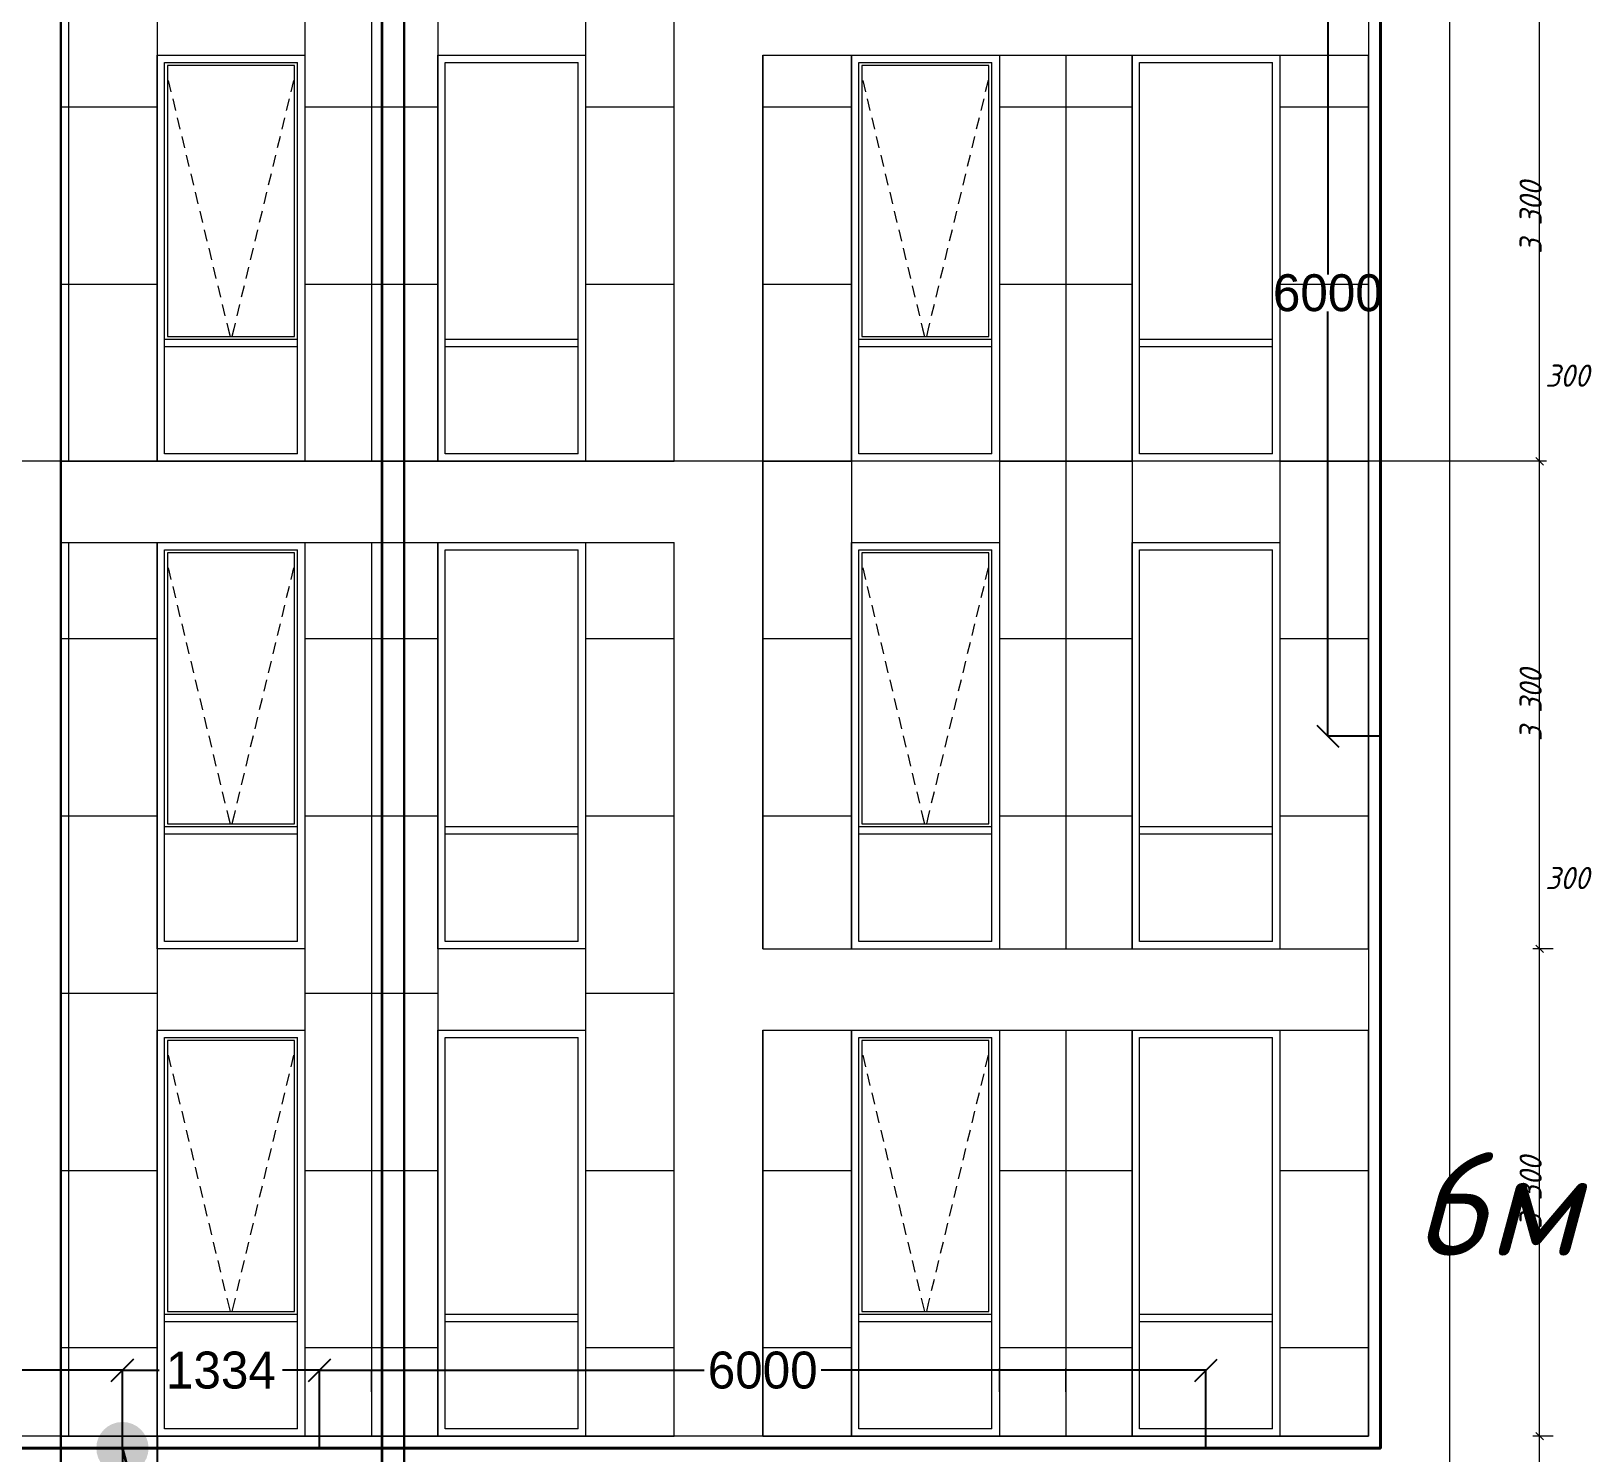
# Model space of a CAD drawing. Header units: millimetres. Extents: x 1499747 to 4230374, y -28481 to 441852.
# Drawn here: x 2713310 to 2723872, y 169373 to 178996 of the extents above; entities that cross this region are included whole.
import ezdxf
from ezdxf.xclip import XClip

# ---------------------------------------------------------------- set-up
doc = ezdxf.new("R2010")
doc.units = ezdxf.units.MM
doc.header["$MEASUREMENT"] = 0
doc.header["$XCLIPFRAME"] = 0
doc.layers.add('0_ANNOT_Dimensions', color=7, linetype='Continuous')
for name, color, linetype, lineweight in [('1 Фасад_42_Витражные окна_Ном._пера__1_Ном._пера__7', 7, 'Continuous', 18), ('1 Фасад_42_Витражные окна_Ном._пера__92_Ном._пера__233', 233, 'Continuous', 18), ('1 Фасад_42_Выступы_Ном._пера__1_Ном._пера__7', 7, 'Continuous', 18), ('1 Фасад_42_Отделка керамика_Ном._пера__1_Ном._пера__7', 7, 'Continuous', 18), ('1 Фасад_42_Размер - ГКЛ перегородки_Ном._пера__20_Ном._пера__1', 1, 'Continuous', 18), ('1 Фасад_42_Сетка кладки_Ном._пера__20_Ном._пера__1', 1, 'Continuous', 18), ('1 Фасад_42_Сетка кладки_Ном._пера__5_Ном._пера__5', 5, 'Continuous', 18), ('1 Фасад_42_Сетка кладки_Ном._пера__62_Ном._пера__253', 252, 'Continuous', 18), ('Кабель 2x4mm', 200, 'Continuous', 30), ('Кабель 2х10mm', 230, 'Continuous', 30), ('Кабель 2х6 mm', 150, 'Continuous', 30)]:
    doc.layers.add(name, color=color, linetype=linetype, lineweight=lineweight)
doc.styles.add('СГЕНЕРИР_СТИЛЬ_1', font='')
doc.styles.add('Текст', font='isocpeui.ttf')
doc.styles.get('СГЕНЕРИР_СТИЛЬ_1').set_extended_font_data('GOST Common', italic=True)
doc.dimstyles.get("Standard").update_dxf_attribs({"dimtxt": 0.18, "dimasz": 0.18, "dimexe": 0.18, "dimexo": 0.0625, "dimgap": 0.09, "dimtad": 0, "dimtih": 1, "dimtoh": 1, "dimdec": 4, "dimzin": 0, "dimdsep": 46, "dimtxsty": 'Standard', "dimcen": 0.09, "dimadec": 0, "dimazin": 0, "dimtfac": 1, "dimtdec": 4, "dimtofl": 0, "dimtmove": 0, "dimatfit": 3, "dimfxl": 1, "dimtolj": 1, "dimtzin": 0, "dimarcsym": 0})

# ---------------------------------------------------------------- blocks, each defined once
blk = doc.blocks.new('Чертеж_5_42', base_point=(1557140, 9891))
at = {"layer": '1 Фасад_42_Витражные окна_Ном._пера__1_Ном._пера__7', "color": 252, "linetype": 'Continuous', "true_color": 0x939598}
for p, q in [((1520490, 29091), (1520490, 29391)), ((1520490, 29391), (1520940, 29391)), ((1520510, 29371), (1520510, 27536)), ((1521370, 29371), (1520510, 29371)), ((1520940, 29391), (1521390, 29391)), ((1521370, 27536), (1521370, 29371)), ((1521390, 29091), (1521390, 29391)), ((1522390, 29091), (1522390, 29391)), ((1522390, 29391), (1522840, 29391)), ((1522840, 29391), (1523290, 29391)), ((1523290, 29091), (1523290, 29391)), ((1525191, 29091), (1525191, 29391)), ((1525191, 29391), (1525641, 29391)), ((1525211, 29371), (1525211, 27536)), ((1526071, 29371), (1525211, 29371)), ((1525641, 29391), (1526091, 29391)), ((1526071, 27536), (1526071, 29371)), ((1526091, 29091), (1526091, 29391)), ((1527090, 29091), (1527090, 29391)), ((1527090, 29391), (1527540, 29391)), ((1527540, 29391), (1527990, 29391)), ((1527990, 29091), (1527990, 29391)), ((1520490, 27691), (1520490, 29091)), ((1521390, 27691), (1521390, 29091)), ((1522390, 27691), (1522390, 29091)), ((1523290, 27691), (1523290, 29091)), ((1525191, 27691), (1525191, 29091)), ((1526091, 27691), (1526091, 29091)), ((1527090, 27691), (1527090, 29091)), ((1527990, 27691), (1527990, 29091)), ((1520490, 27516), (1520490, 27691)), ((1521390, 27516), (1521390, 27691)), ((1522390, 27516), (1522390, 27691)), ((1523290, 27516), (1523290, 27691)), ((1525191, 27516), (1525191, 27691)), ((1526091, 27516), (1526091, 27691)), ((1527090, 27516), (1527090, 27691)), ((1527990, 27516), (1527990, 27691)), ((1520490, 27491), (1520490, 27516)), ((1520940, 27516), (1520490, 27516)), ((1520490, 27466), (1520490, 27491)), ((1520490, 26741), (1520490, 27466)), ((1520940, 27466), (1520490, 27466)), ((1520510, 27536), (1521370, 27536)), ((1521390, 27516), (1520940, 27516)), ((1521390, 27466), (1520940, 27466)), ((1521390, 27491), (1521390, 27516)), ((1521390, 27466), (1521390, 27491)), ((1521390, 26741), (1521390, 27466)), ((1522390, 27491), (1522390, 27516)), ((1522840, 27516), (1522390, 27516)), ((1522390, 27466), (1522390, 27491)), ((1522390, 26741), (1522390, 27466)), ((1522840, 27466), (1522390, 27466)), ((1523290, 27516), (1522840, 27516)), ((1523290, 27466), (1522840, 27466)), ((1523290, 27491), (1523290, 27516)), ((1523290, 27466), (1523290, 27491)), ((1523290, 26741), (1523290, 27466)), ((1525191, 27491), (1525191, 27516)), ((1525641, 27516), (1525191, 27516)), ((1525191, 27466), (1525191, 27491)), ((1525191, 26741), (1525191, 27466)), ((1525641, 27466), (1525191, 27466)), ((1525211, 27536), (1526071, 27536)), ((1526091, 27516), (1525641, 27516)), ((1526091, 27466), (1525641, 27466)), ((1526091, 27491), (1526091, 27516)), ((1526091, 27466), (1526091, 27491)), ((1526091, 26741), (1526091, 27466)), ((1527090, 27491), (1527090, 27516)), ((1527540, 27516), (1527090, 27516)), ((1527090, 27466), (1527090, 27491)), ((1527090, 26741), (1527090, 27466)), ((1527540, 27466), (1527090, 27466)), ((1527990, 27516), (1527540, 27516)), ((1527990, 27466), (1527540, 27466)), ((1527990, 27491), (1527990, 27516)), ((1527990, 27466), (1527990, 27491)), ((1527990, 26741), (1527990, 27466)), ((1520940, 26741), (1520490, 26741)), ((1521390, 26741), (1520940, 26741)), ((1522840, 26741), (1522390, 26741)), ((1523290, 26741), (1522840, 26741)), ((1525641, 26741), (1525191, 26741)), ((1526091, 26741), (1525641, 26741)), ((1527540, 26741), (1527090, 26741)), ((1527990, 26741), (1527540, 26741)), ((1520490, 25791), (1520490, 26091)), ((1520490, 26091), (1520940, 26091)), ((1520940, 26091), (1521390, 26091)), ((1521390, 25791), (1521390, 26091)), ((1522390, 25791), (1522390, 26091)), ((1522390, 26091), (1522840, 26091)), ((1522840, 26091), (1523290, 26091)), ((1523290, 25791), (1523290, 26091)), ((1525191, 25791), (1525191, 26091)), ((1525191, 26091), (1525641, 26091)), ((1525641, 26091), (1526091, 26091)), ((1526091, 25791), (1526091, 26091)), ((1527090, 25791), (1527090, 26091)), ((1527090, 26091), (1527540, 26091)), ((1527540, 26091), (1527990, 26091)), ((1527990, 25791), (1527990, 26091)), ((1520510, 26071), (1520510, 24236)), ((1521370, 26071), (1520510, 26071)), ((1521370, 24236), (1521370, 26071)), ((1525211, 26071), (1525211, 24236)), ((1526071, 26071), (1525211, 26071)), ((1526071, 24236), (1526071, 26071)), ((1520490, 24391), (1520490, 25791)), ((1521390, 24391), (1521390, 25791)), ((1522390, 24391), (1522390, 25791)), ((1523290, 24391), (1523290, 25791)), ((1525191, 24391), (1525191, 25791)), ((1526091, 24391), (1526091, 25791)), ((1527090, 24391), (1527090, 25791)), ((1527990, 24391), (1527990, 25791)), ((1520490, 24216), (1520490, 24391)), ((1521390, 24216), (1521390, 24391)), ((1522390, 24216), (1522390, 24391)), ((1523290, 24216), (1523290, 24391)), ((1525191, 24216), (1525191, 24391)), ((1526091, 24216), (1526091, 24391)), ((1527090, 24216), (1527090, 24391)), ((1527990, 24216), (1527990, 24391)), ((1520490, 24191), (1520490, 24216)), ((1520940, 24216), (1520490, 24216)), ((1520490, 24166), (1520490, 24191)), ((1520510, 24236), (1521370, 24236)), ((1521390, 24216), (1520940, 24216)), ((1521390, 24191), (1521390, 24216)), ((1521390, 24166), (1521390, 24191)), ((1522390, 24191), (1522390, 24216)), ((1522840, 24216), (1522390, 24216)), ((1522390, 24166), (1522390, 24191)), ((1523290, 24216), (1522840, 24216)), ((1523290, 24191), (1523290, 24216)), ((1523290, 24166), (1523290, 24191)), ((1525191, 24191), (1525191, 24216)), ((1525641, 24216), (1525191, 24216)), ((1525191, 24166), (1525191, 24191)), ((1525211, 24236), (1526071, 24236)), ((1526091, 24216), (1525641, 24216)), ((1526091, 24191), (1526091, 24216)), ((1526091, 24166), (1526091, 24191)), ((1527090, 24191), (1527090, 24216)), ((1527540, 24216), (1527090, 24216)), ((1527090, 24166), (1527090, 24191)), ((1527990, 24216), (1527540, 24216)), ((1527990, 24191), (1527990, 24216)), ((1527990, 24166), (1527990, 24191)), ((1520490, 23441), (1520490, 24166)), ((1520940, 24166), (1520490, 24166)), ((1521390, 24166), (1520940, 24166)), ((1521390, 23441), (1521390, 24166)), ((1522390, 23441), (1522390, 24166)), ((1522840, 24166), (1522390, 24166)), ((1523290, 24166), (1522840, 24166)), ((1523290, 23441), (1523290, 24166)), ((1525191, 23441), (1525191, 24166)), ((1525641, 24166), (1525191, 24166)), ((1526091, 24166), (1525641, 24166)), ((1526091, 23441), (1526091, 24166)), ((1527090, 23441), (1527090, 24166)), ((1527540, 24166), (1527090, 24166)), ((1527990, 24166), (1527540, 24166)), ((1527990, 23441), (1527990, 24166)), ((1520940, 23441), (1520490, 23441)), ((1521390, 23441), (1520940, 23441)), ((1522840, 23441), (1522390, 23441)), ((1523290, 23441), (1522840, 23441)), ((1525641, 23441), (1525191, 23441)), ((1526091, 23441), (1525641, 23441)), ((1527540, 23441), (1527090, 23441)), ((1527990, 23441), (1527540, 23441)), ((1520490, 22491), (1520490, 22791)), ((1520490, 22791), (1520940, 22791)), ((1520510, 22771), (1520510, 20936)), ((1521370, 22771), (1520510, 22771)), ((1520940, 22791), (1521390, 22791)), ((1521370, 20936), (1521370, 22771)), ((1521390, 22491), (1521390, 22791)), ((1522390, 22491), (1522390, 22791)), ((1522390, 22791), (1522840, 22791)), ((1522840, 22791), (1523290, 22791)), ((1523290, 22491), (1523290, 22791)), ((1525191, 22491), (1525191, 22791)), ((1525191, 22791), (1525641, 22791)), ((1525211, 22771), (1525211, 20936)), ((1526071, 22771), (1525211, 22771)), ((1525641, 22791), (1526091, 22791)), ((1526071, 20936), (1526071, 22771)), ((1526091, 22491), (1526091, 22791)), ((1527090, 22491), (1527090, 22791)), ((1527090, 22791), (1527540, 22791)), ((1527540, 22791), (1527990, 22791)), ((1527990, 22491), (1527990, 22791)), ((1520490, 21091), (1520490, 22491)), ((1521390, 21091), (1521390, 22491)), ((1522390, 21091), (1522390, 22491)), ((1523290, 21091), (1523290, 22491)), ((1525191, 21091), (1525191, 22491)), ((1526091, 21091), (1526091, 22491)), ((1527090, 21091), (1527090, 22491)), ((1527990, 21091), (1527990, 22491)), ((1520490, 20916), (1520490, 21091)), ((1521390, 20916), (1521390, 21091)), ((1522390, 20916), (1522390, 21091)), ((1523290, 20916), (1523290, 21091)), ((1525191, 20916), (1525191, 21091)), ((1526091, 20916), (1526091, 21091)), ((1527090, 20916), (1527090, 21091)), ((1527990, 20916), (1527990, 21091)), ((1520490, 20891), (1520490, 20916)), ((1520940, 20916), (1520490, 20916)), ((1520510, 20936), (1521370, 20936)), ((1521390, 20916), (1520940, 20916)), ((1521390, 20891), (1521390, 20916)), ((1522390, 20891), (1522390, 20916)), ((1522840, 20916), (1522390, 20916)), ((1523290, 20916), (1522840, 20916)), ((1523290, 20891), (1523290, 20916)), ((1525191, 20891), (1525191, 20916)), ((1525641, 20916), (1525191, 20916)), ((1525211, 20936), (1526071, 20936)), ((1526091, 20916), (1525641, 20916)), ((1526091, 20891), (1526091, 20916)), ((1527090, 20891), (1527090, 20916)), ((1527540, 20916), (1527090, 20916)), ((1527990, 20916), (1527540, 20916)), ((1527990, 20891), (1527990, 20916)), ((1520490, 20866), (1520490, 20891)), ((1520490, 20141), (1520490, 20866)), ((1520940, 20866), (1520490, 20866)), ((1521390, 20866), (1520940, 20866)), ((1521390, 20866), (1521390, 20891)), ((1521390, 20141), (1521390, 20866)), ((1522390, 20866), (1522390, 20891)), ((1522390, 20141), (1522390, 20866)), ((1522840, 20866), (1522390, 20866)), ((1523290, 20866), (1522840, 20866)), ((1523290, 20866), (1523290, 20891)), ((1523290, 20141), (1523290, 20866)), ((1525191, 20866), (1525191, 20891)), ((1525191, 20141), (1525191, 20866)), ((1525641, 20866), (1525191, 20866)), ((1526091, 20866), (1525641, 20866)), ((1526091, 20866), (1526091, 20891)), ((1526091, 20141), (1526091, 20866)), ((1527090, 20866), (1527090, 20891)), ((1527090, 20141), (1527090, 20866)), ((1527540, 20866), (1527090, 20866)), ((1527990, 20866), (1527540, 20866)), ((1527990, 20866), (1527990, 20891)), ((1527990, 20141), (1527990, 20866)), ((1520940, 20141), (1520490, 20141)), ((1521390, 20141), (1520940, 20141)), ((1522840, 20141), (1522390, 20141)), ((1523290, 20141), (1522840, 20141)), ((1525641, 20141), (1525191, 20141)), ((1526091, 20141), (1525641, 20141)), ((1527540, 20141), (1527090, 20141)), ((1527990, 20141), (1527540, 20141))]:
    blk.add_line(p, q, dxfattribs=at)
at = {"layer": '1 Фасад_42_Витражные окна_Ном._пера__92_Ном._пера__233', "color": 252, "linetype": 'Continuous', "true_color": 0x939598}
for p, q in [((1520515, 29270), (1520534, 29192)), ((1521364, 29270), (1521346, 29192)), ((1525216, 29270), (1525235, 29192)), ((1526065, 29270), (1526046, 29192)), ((1520546, 29144), (1520565, 29066)), ((1521334, 29144), (1521315, 29066)), ((1525247, 29144), (1525265, 29066)), ((1526035, 29144), (1526016, 29066)), ((1520576, 29017), (1520595, 28939)), ((1521303, 29017), (1521285, 28939)), ((1525277, 29017), (1525296, 28939)), ((1526004, 29017), (1525985, 28939)), ((1520607, 28891), (1520626, 28813)), ((1521273, 28891), (1521254, 28813)), ((1525308, 28891), (1525326, 28813)), ((1525974, 28891), (1525955, 28813)), ((1520637, 28764), (1520656, 28687)), ((1521242, 28764), (1521224, 28687)), ((1525338, 28764), (1525357, 28687)), ((1525943, 28764), (1525924, 28687)), ((1520668, 28638), (1520687, 28560)), ((1521212, 28638), (1521193, 28560)), ((1525369, 28638), (1525387, 28560)), ((1525913, 28638), (1525894, 28560)), ((1520698, 28512), (1520717, 28434)), ((1521181, 28512), (1521163, 28434)), ((1525399, 28512), (1525418, 28434)), ((1525882, 28512), (1525863, 28434)), ((1520729, 28385), (1520748, 28308)), ((1521151, 28385), (1521132, 28308)), ((1525430, 28385), (1525448, 28308)), ((1525852, 28385), (1525833, 28308)), ((1520759, 28259), (1520778, 28181)), ((1521120, 28259), (1521102, 28181)), ((1525460, 28259), (1525479, 28181)), ((1525821, 28259), (1525802, 28181)), ((1520790, 28133), (1520809, 28055)), ((1521090, 28133), (1521071, 28055)), ((1525491, 28133), (1525509, 28055)), ((1525791, 28133), (1525772, 28055)), ((1520820, 28006), (1520839, 27928)), ((1521059, 28006), (1521041, 27928)), ((1525521, 28006), (1525540, 27928)), ((1525760, 28006), (1525741, 27928)), ((1520851, 27880), (1520870, 27802)), ((1521029, 27880), (1521010, 27802)), ((1525552, 27880), (1525570, 27802)), ((1525730, 27880), (1525711, 27802)), ((1520881, 27753), (1520900, 27676)), ((1520998, 27753), (1520980, 27676)), ((1525582, 27753), (1525601, 27676)), ((1525699, 27753), (1525680, 27676)), ((1520912, 27627), (1520921, 27589)), ((1520921, 27589), (1520934, 27536)), ((1520959, 27589), (1520946, 27536)), ((1520968, 27627), (1520959, 27589)), ((1525613, 27627), (1525622, 27589)), ((1525622, 27589), (1525635, 27536)), ((1525659, 27589), (1525647, 27536)), ((1525668, 27627), (1525659, 27589)), ((1520515, 25970), (1520534, 25892)), ((1521364, 25970), (1521346, 25892)), ((1525216, 25970), (1525235, 25892)), ((1526065, 25970), (1526046, 25892)), ((1520546, 25844), (1520565, 25766)), ((1521334, 25844), (1521315, 25766)), ((1525247, 25844), (1525265, 25766)), ((1526035, 25844), (1526016, 25766)), ((1520576, 25717), (1520595, 25639)), ((1521303, 25717), (1521285, 25639)), ((1525277, 25717), (1525296, 25639)), ((1526004, 25717), (1525985, 25639)), ((1520607, 25591), (1520626, 25513)), ((1521273, 25591), (1521254, 25513)), ((1525308, 25591), (1525326, 25513)), ((1525974, 25591), (1525955, 25513)), ((1520637, 25464), (1520656, 25387)), ((1521242, 25464), (1521224, 25387)), ((1525338, 25464), (1525357, 25387)), ((1525943, 25464), (1525924, 25387)), ((1520668, 25338), (1520687, 25260)), ((1521212, 25338), (1521193, 25260)), ((1525369, 25338), (1525387, 25260)), ((1525913, 25338), (1525894, 25260)), ((1520698, 25212), (1520717, 25134)), ((1521181, 25212), (1521163, 25134)), ((1525399, 25212), (1525418, 25134)), ((1525882, 25212), (1525863, 25134)), ((1520729, 25085), (1520748, 25008)), ((1521151, 25085), (1521132, 25008)), ((1525430, 25085), (1525448, 25008)), ((1525852, 25085), (1525833, 25008)), ((1520759, 24959), (1520778, 24881)), ((1521120, 24959), (1521102, 24881)), ((1525460, 24959), (1525479, 24881)), ((1525821, 24959), (1525802, 24881)), ((1520790, 24833), (1520809, 24755)), ((1521090, 24833), (1521071, 24755)), ((1525491, 24833), (1525509, 24755)), ((1525791, 24833), (1525772, 24755)), ((1520820, 24706), (1520839, 24628)), ((1521059, 24706), (1521041, 24628)), ((1525521, 24706), (1525540, 24628)), ((1525760, 24706), (1525741, 24628)), ((1520851, 24580), (1520870, 24502)), ((1521029, 24580), (1521010, 24502)), ((1525552, 24580), (1525570, 24502)), ((1525730, 24580), (1525711, 24502)), ((1520881, 24453), (1520900, 24376)), ((1520998, 24453), (1520980, 24376)), ((1525582, 24453), (1525601, 24376)), ((1525699, 24453), (1525680, 24376)), ((1520912, 24327), (1520921, 24289)), ((1520968, 24327), (1520959, 24289)), ((1525613, 24327), (1525622, 24289)), ((1525668, 24327), (1525659, 24289)), ((1520921, 24289), (1520934, 24236)), ((1520959, 24289), (1520946, 24236)), ((1525622, 24289), (1525635, 24236)), ((1525659, 24289), (1525647, 24236)), ((1520515, 22670), (1520534, 22592)), ((1521364, 22670), (1521346, 22592)), ((1525216, 22670), (1525235, 22592)), ((1526065, 22670), (1526046, 22592)), ((1520546, 22544), (1520565, 22466)), ((1521334, 22544), (1521315, 22466)), ((1525247, 22544), (1525265, 22466)), ((1526035, 22544), (1526016, 22466)), ((1520576, 22417), (1520595, 22339)), ((1521303, 22417), (1521285, 22339)), ((1525277, 22417), (1525296, 22339)), ((1526004, 22417), (1525985, 22339)), ((1520607, 22291), (1520626, 22213)), ((1521273, 22291), (1521254, 22213)), ((1525308, 22291), (1525326, 22213)), ((1525974, 22291), (1525955, 22213)), ((1520637, 22164), (1520656, 22087)), ((1521242, 22164), (1521224, 22087)), ((1525338, 22164), (1525357, 22087)), ((1525943, 22164), (1525924, 22087)), ((1520668, 22038), (1520687, 21960)), ((1521212, 22038), (1521193, 21960)), ((1525369, 22038), (1525387, 21960)), ((1525913, 22038), (1525894, 21960)), ((1520698, 21912), (1520717, 21834)), ((1521181, 21912), (1521163, 21834)), ((1525399, 21912), (1525418, 21834)), ((1525882, 21912), (1525863, 21834)), ((1520729, 21785), (1520748, 21708)), ((1521151, 21785), (1521132, 21708)), ((1525430, 21785), (1525448, 21708)), ((1525852, 21785), (1525833, 21708)), ((1520759, 21659), (1520778, 21581)), ((1521120, 21659), (1521102, 21581)), ((1525460, 21659), (1525479, 21581)), ((1525821, 21659), (1525802, 21581)), ((1520790, 21533), (1520809, 21455)), ((1521090, 21533), (1521071, 21455)), ((1525491, 21533), (1525509, 21455)), ((1525791, 21533), (1525772, 21455)), ((1520820, 21406), (1520839, 21328)), ((1521059, 21406), (1521041, 21328)), ((1525521, 21406), (1525540, 21328)), ((1525760, 21406), (1525741, 21328)), ((1520851, 21280), (1520870, 21202)), ((1521029, 21280), (1521010, 21202)), ((1525552, 21280), (1525570, 21202)), ((1525730, 21280), (1525711, 21202)), ((1520881, 21153), (1520900, 21076)), ((1520998, 21153), (1520980, 21076)), ((1525582, 21153), (1525601, 21076)), ((1525699, 21153), (1525680, 21076)), ((1520912, 21027), (1520921, 20989)), ((1520968, 21027), (1520959, 20989)), ((1525613, 21027), (1525622, 20989)), ((1525668, 21027), (1525659, 20989)), ((1520921, 20989), (1520934, 20936)), ((1520959, 20989), (1520946, 20936)), ((1525622, 20989), (1525635, 20936)), ((1525659, 20989), (1525647, 20936))]:
    blk.add_line(p, q, dxfattribs=at)
at = {"layer": '1 Фасад_42_Выступы_Ном._пера__1_Ном._пера__7', "color": 252, "linetype": 'Continuous', "true_color": 0x939598}
for p, q in [((1529190, 19541), (1529190, 46491)), ((1519790, 26691), (1519790, 32741)), ((1523940, 26691), (1523940, 32741)), ((1524540, 23391), (1524540, 29441)), ((1524540, 29441), (1528640, 29441)), ((1528640, 23391), (1528640, 29441)), ((1519790, 26691), (1523940, 26691)), ((1519790, 20091), (1519790, 26141)), ((1519790, 26141), (1523940, 26141)), ((1523940, 20091), (1523940, 26141)), ((1524540, 23391), (1528640, 23391)), ((1524540, 20091), (1524540, 22841)), ((1524540, 22841), (1528640, 22841)), ((1528640, 20091), (1528640, 22841)), ((1519790, 20091), (1523940, 20091)), ((1524540, 20091), (1528640, 20091))]:
    blk.add_line(p, q, dxfattribs=at)
at = {"layer": '1 Фасад_42_Отделка керамика_Ном._пера__1_Ном._пера__7', "color": 252, "linetype": 'Continuous', "true_color": 0x939598}
for p, q in [((1520440, 26691), (1520440, 29441)), ((1520440, 29441), (1521440, 29441)), ((1521440, 29441), (1521440, 26691)), ((1522340, 26691), (1522340, 29441)), ((1522340, 29441), (1523340, 29441)), ((1523340, 29441), (1523340, 26691)), ((1525141, 26691), (1525141, 29441)), ((1527040, 26691), (1527040, 29441)), ((1528040, 29441), (1528040, 26691)), ((1526141, 26691), (1525141, 26691)), ((1528040, 26691), (1527040, 26691)), ((1520440, 23391), (1520440, 26141)), ((1521440, 26141), (1521440, 23391)), ((1522340, 23391), (1522340, 26141)), ((1523340, 26141), (1523340, 23391)), ((1525141, 23391), (1525141, 26141)), ((1525141, 26141), (1526141, 26141)), ((1527040, 23391), (1527040, 26141)), ((1527040, 26141), (1528040, 26141)), ((1528040, 26141), (1528040, 23391)), ((1521440, 23391), (1520440, 23391)), ((1523340, 23391), (1522340, 23391)), ((1520440, 20091), (1520440, 22841)), ((1520440, 22841), (1521440, 22841)), ((1521440, 22841), (1521440, 20091)), ((1522340, 20091), (1522340, 22841)), ((1522340, 22841), (1523340, 22841)), ((1523340, 22841), (1523340, 20091)), ((1525141, 20091), (1525141, 22841)), ((1527040, 20091), (1527040, 22841)), ((1528040, 22841), (1528040, 20091))]:
    blk.add_line(p, q, dxfattribs=at)
at = {"layer": '1 Фасад_42_Размер - ГКЛ перегородки_Ном._пера__20_Ном._пера__1', "color": 252, "linetype": 'Continuous', "true_color": 0x939598}
for p, q in [((1521891, 20391), (1521891, 20536)), ((1521891, 20391), (1521891, 20536)), ((1526141, 20391), (1526141, 20549)), ((1526590, 20391), (1526590, 20549)), ((1526590, 20391), (1526590, 20549)), ((1527040, 20391), (1527040, 20549))]:
    blk.add_line(p, q, dxfattribs=at)
at = {"layer": '1 Фасад_42_Сетка кладки_Ном._пера__5_Ном._пера__5', "color": 252, "linetype": 'Continuous', "true_color": 0x939598}
for p, q in [((1529798, 26691), (1529798, 29991)), ((1529845, 26691), (1498778, 26691)), ((1529845, 26691), (1498778, 26691)), ((1529773, 26716), (1529823, 26666)), ((1529773, 26716), (1529823, 26666)), ((1529798, 23391), (1529798, 26691)), ((1529890, 23391), (1529751, 23391)), ((1529890, 23391), (1529751, 23391)), ((1529773, 23416), (1529823, 23366)), ((1529773, 23416), (1529823, 23366)), ((1529798, 20091), (1529798, 23391)), ((1529890, 20091), (1529751, 20091)), ((1529890, 20091), (1529751, 20091)), ((1529890, 20091), (1529751, 20091)), ((1529823, 20066), (1529773, 20116)), ((1529773, 20116), (1529823, 20066)), ((1529773, 20116), (1529823, 20066)), ((1529798, 20091), (1529798, 20129)), ((1529798, 15141), (1529798, 20091)), ((1529798, 15141), (1529798, 20091))]:
    blk.add_line(p, q, dxfattribs=at)
at = {"layer": '1 Фасад_42_Сетка кладки_Ном._пера__62_Ном._пера__253', "color": 252, "linetype": 'Continuous', "true_color": 0x939598}
for p, q in [((1519841, 32741), (1519841, 26691)), ((1521440, 32741), (1521440, 26691)), ((1521891, 32741), (1521891, 26691)), ((1523340, 32741), (1523340, 26691)), ((1520441, 29991), (1520441, 29441)), ((1522341, 29991), (1522341, 29441)), ((1520441, 29441), (1520441, 26691)), ((1522341, 29441), (1522341, 26691)), ((1524541, 29441), (1524541, 23391)), ((1525141, 29441), (1525141, 26691)), ((1526141, 29441), (1526141, 26691)), ((1526590, 29441), (1526590, 23391)), ((1527041, 29441), (1527041, 26691)), ((1528040, 29441), (1528040, 26691)), ((1519790, 29091), (1520440, 29091)), ((1521440, 29091), (1522340, 29091)), ((1523340, 29091), (1523940, 29091)), ((1524540, 29091), (1525141, 29091)), ((1526141, 29091), (1527040, 29091)), ((1528040, 29091), (1528040, 29091)), ((1528040, 29091), (1528640, 29091)), ((1519790, 27891), (1520440, 27891)), ((1521440, 27891), (1522340, 27891)), ((1523340, 27891), (1523940, 27891)), ((1524540, 27891), (1525141, 27891)), ((1526141, 27891), (1527040, 27891)), ((1528040, 27891), (1528040, 27891)), ((1528040, 27891), (1528640, 27891)), ((1524540, 26691), (1525141, 26691)), ((1525141, 26691), (1525141, 26141)), ((1526141, 26691), (1526141, 26141)), ((1526141, 26691), (1527040, 26691)), ((1527041, 26691), (1527041, 26141)), ((1528040, 26691), (1528040, 26141)), ((1528040, 26691), (1528640, 26691)), ((1519841, 26141), (1519841, 20091)), ((1520441, 26141), (1520441, 23391)), ((1521440, 26141), (1521440, 20091)), ((1521891, 26141), (1521891, 20091)), ((1522341, 26141), (1522341, 23391)), ((1523340, 26141), (1523340, 20091)), ((1525141, 26141), (1525141, 23391)), ((1526141, 26141), (1526141, 23391)), ((1527041, 26141), (1527041, 23391)), ((1528040, 26141), (1528040, 23391)), ((1519790, 25491), (1520440, 25491)), ((1521440, 25491), (1522340, 25491)), ((1523340, 25491), (1523940, 25491)), ((1524540, 25491), (1525141, 25491)), ((1526141, 25491), (1527040, 25491)), ((1528040, 25491), (1528040, 25491)), ((1528040, 25491), (1528640, 25491)), ((1519790, 24291), (1520440, 24291)), ((1521440, 24291), (1522340, 24291)), ((1523340, 24291), (1523940, 24291)), ((1524540, 24291), (1525141, 24291)), ((1526141, 24291), (1527040, 24291)), ((1528040, 24291), (1528040, 24291)), ((1528040, 24291), (1528640, 24291)), ((1520441, 23391), (1520441, 22841)), ((1522341, 23391), (1522341, 22841)), ((1519790, 23091), (1520440, 23091)), ((1521440, 23091), (1522340, 23091)), ((1523340, 23091), (1523940, 23091)), ((1520441, 22841), (1520441, 20091)), ((1522341, 22841), (1522341, 20091)), ((1524541, 22841), (1524541, 20091)), ((1525141, 22841), (1525141, 20091)), ((1526141, 22841), (1526141, 20091)), ((1526590, 22841), (1526590, 20091)), ((1527041, 22841), (1527041, 20092)), ((1528040, 22841), (1528040, 20092)), ((1519790, 21891), (1520440, 21891)), ((1521440, 21891), (1522340, 21891)), ((1523340, 21891), (1523940, 21891)), ((1524540, 21891), (1525141, 21891)), ((1526141, 21891), (1527040, 21891)), ((1528040, 21891), (1528040, 21891)), ((1528040, 21891), (1528640, 21891)), ((1519790, 20691), (1520440, 20691)), ((1521440, 20691), (1522340, 20691)), ((1523340, 20691), (1523940, 20691)), ((1524540, 20691), (1525141, 20691)), ((1526141, 20691), (1527040, 20691)), ((1528040, 20691), (1528040, 20691)), ((1528040, 20691), (1528640, 20691))]:
    blk.add_line(p, q, dxfattribs=at)
at = {"layer": '1 Фасад_42_Сетка кладки_Ном._пера__20_Ном._пера__1', "color": 252, "linetype": 'Continuous', "true_color": 0x939598, "char_height": 150, "attachment_point": 7, "style": 'СГЕНЕРИР_СТИЛЬ_1'}
for insert in [(1529836, 27196), (1529836, 23795)]:
    blk.add_mtext('\\A1;{\\pql;\\fGOST Common|b0|i1|c204|p0;\\W1.000000;300}', dxfattribs=dict(at, insert=insert))
at = {"layer": '1 Фасад_42_Сетка кладки_Ном._пера__5_Ном._пера__5', "color": 252, "linetype": 'Continuous', "true_color": 0x939598, "char_height": 150, "attachment_point": 7, "rotation": 90, "style": 'СГЕНЕРИР_СТИЛЬ_1'}
for insert in [(1529812, 28096), (1529812, 24796), (1529812, 21496)]:
    blk.add_mtext('\\A1;{\\pql;\\fGOST Common|b0|i1|c204|p0;\\W1.000000;3\xa0300}', dxfattribs=dict(at, insert=insert))
blk = doc.blocks.new('_Oblique')
at = {"color": 0, "linetype": 'ByBlock', "lineweight": -2}
blk.add_line((-0.5, -0.5), (0.5, 0.5), dxfattribs=at)
blk = doc.blocks.new('*D547')
at = {"layer": '0_ANNOT_Dimensions', "color": 0, "lineweight": -2, "transparency": 16777216}
for p, q in [((2722442, 180224), (2722086, 180224)), ((2722086, 180224), (2722086, 177349)), ((2722086, 174224), (2722086, 177099)), ((2722442, 174224), (2722086, 174224))]:
    blk.add_line(p, q, dxfattribs=at)
at = {"layer": 'Defpoints', "color": 0, "lineweight": 30, "transparency": 16777216}
for p in [(2722442, 180224), (2722086, 174224), (2722442, 174224)]:
    blk.add_point(p, dxfattribs=at)
at = {"layer": '0_ANNOT_Dimensions', "color": 0, "lineweight": -2, "transparency": 16777216, "xscale": 150, "yscale": 150, "zscale": 150}
for p, rotation in [((2722086, 180224), 90), ((2722086, 174224), 270)]:
    blk.add_blockref('_Oblique', p, dxfattribs=dict(at, rotation=rotation))
at = {"layer": '0_ANNOT_Dimensions', "color": 0, "lineweight": 25, "transparency": 16777216, "insert": (2722086, 177224), "char_height": 250, "attachment_point": 5}
blk.add_mtext('\\A1;6000', dxfattribs=at)
blk = doc.blocks.new('*D548')
at = {"layer": '0_ANNOT_Dimensions', "color": 0, "lineweight": -2, "transparency": 16777216}
for p, q in [((2715261, 169404), (2715261, 169931)), ((2715261, 169931), (2717865, 169931)), ((2721261, 169931), (2718657, 169931)), ((2721261, 169404), (2721261, 169931))]:
    blk.add_line(p, q, dxfattribs=at)
at = {"layer": 'Defpoints', "color": 0, "lineweight": 30, "transparency": 16777216}
for p in [(2721261, 169931), (2715261, 169404), (2721261, 169404)]:
    blk.add_point(p, dxfattribs=at)
at = {"layer": '0_ANNOT_Dimensions', "color": 0, "lineweight": -2, "transparency": 16777216, "xscale": 150, "yscale": 150, "zscale": 150, "rotation": 180}
blk.add_blockref('_Oblique', (2715261, 169931), dxfattribs=at)
at = {"layer": '0_ANNOT_Dimensions', "color": 0, "lineweight": -2, "transparency": 16777216, "xscale": 150, "yscale": 150, "zscale": 150}
blk.add_blockref('_Oblique', (2721261, 169931), dxfattribs=at)
at = {"layer": '0_ANNOT_Dimensions', "color": 0, "lineweight": 25, "transparency": 16777216, "insert": (2718261, 169931), "char_height": 250, "attachment_point": 5}
blk.add_mtext('\\A1;6000', dxfattribs=at)
blk = doc.blocks.new('*D549')
at = {"layer": '0_ANNOT_Dimensions', "color": 0, "lineweight": -2, "transparency": 16777216}
for p, q in [((2713927, 169404), (2713927, 169931)), ((2713927, 169931), (2714177, 169931)), ((2715261, 169931), (2715011, 169931)), ((2715261, 169404), (2715261, 169931))]:
    blk.add_line(p, q, dxfattribs=at)
at = {"layer": 'Defpoints', "color": 0, "lineweight": 30, "transparency": 16777216}
for p in [(2715261, 169931), (2713927, 169404), (2715261, 169404)]:
    blk.add_point(p, dxfattribs=at)
at = {"layer": '0_ANNOT_Dimensions', "color": 0, "lineweight": -2, "transparency": 16777216, "xscale": 150, "yscale": 150, "zscale": 150, "rotation": 180}
blk.add_blockref('_Oblique', (2713927, 169931), dxfattribs=at)
at = {"layer": '0_ANNOT_Dimensions', "color": 0, "lineweight": -2, "transparency": 16777216, "xscale": 150, "yscale": 150, "zscale": 150}
blk.add_blockref('_Oblique', (2715261, 169931), dxfattribs=at)
at = {"layer": '0_ANNOT_Dimensions', "color": 0, "lineweight": 25, "transparency": 16777216, "insert": (2714594, 169931), "char_height": 250, "attachment_point": 5}
blk.add_mtext('\\A1;1334', dxfattribs=at)
blk = doc.blocks.new('*D550')
at = {"layer": '0_ANNOT_Dimensions', "color": 0, "lineweight": -2, "transparency": 16777216}
for p, q in [((2707927, 169404), (2707927, 169931)), ((2707927, 169931), (2710531, 169931)), ((2713927, 169931), (2711323, 169931)), ((2713927, 169404), (2713927, 169931))]:
    blk.add_line(p, q, dxfattribs=at)
at = {"layer": 'Defpoints', "color": 0, "lineweight": 30, "transparency": 16777216}
for p in [(2713927, 169931), (2707927, 169404), (2713927, 169404)]:
    blk.add_point(p, dxfattribs=at)
at = {"layer": '0_ANNOT_Dimensions', "color": 0, "lineweight": -2, "transparency": 16777216, "xscale": 150, "yscale": 150, "zscale": 150, "rotation": 180}
blk.add_blockref('_Oblique', (2707927, 169931), dxfattribs=at)
at = {"layer": '0_ANNOT_Dimensions', "color": 0, "lineweight": -2, "transparency": 16777216, "xscale": 150, "yscale": 150, "zscale": 150}
blk.add_blockref('_Oblique', (2713927, 169931), dxfattribs=at)
at = {"layer": '0_ANNOT_Dimensions', "color": 0, "lineweight": 25, "transparency": 16777216, "insert": (2710927, 169931), "char_height": 250, "attachment_point": 5}
blk.add_mtext('\\A1;6000', dxfattribs=at)
blk = doc.blocks.new('*D588')
at = {"layer": '0_ANNOT_Dimensions', "color": 0, "lineweight": -2, "transparency": 16777216}
for p, q in [((2714162, 169484), (2714162, 168572)), ((2713927, 169404), (2713927, 168572)), ((2713927, 168572), (2714162, 168572)), ((2714162, 168572), (2714312, 168572))]:
    blk.add_line(p, q, dxfattribs=at)
at = {"layer": 'Defpoints', "color": 0, "lineweight": 30, "transparency": 16777216}
for p in [(2714162, 169484), (2713927, 169404), (2714162, 168572)]:
    blk.add_point(p, dxfattribs=at)
at = {"layer": '0_ANNOT_Dimensions', "color": 0, "lineweight": -2, "transparency": 16777216, "xscale": 150, "yscale": 150, "zscale": 150, "rotation": 180}
blk.add_blockref('_Oblique', (2713927, 168572), dxfattribs=at)
at = {"layer": '0_ANNOT_Dimensions', "color": 0, "lineweight": -2, "transparency": 16777216, "xscale": 150, "yscale": 150, "zscale": 150}
blk.add_blockref('_Oblique', (2714162, 168572), dxfattribs=at)
at = {"layer": '0_ANNOT_Dimensions', "color": 0, "lineweight": 25, "transparency": 16777216, "insert": (2714646, 168572), "char_height": 250, "attachment_point": 5}
blk.add_mtext('\\A1;235', dxfattribs=at)
blk = doc.blocks.new('*D589')
at = {"layer": '0_ANNOT_Dimensions', "color": 0, "lineweight": -2, "transparency": 16777216}
for p, q in [((2712911, 169484), (2712911, 168572)), ((2713927, 169404), (2713927, 168572)), ((2712911, 168572), (2713065, 168572)), ((2713927, 168572), (2713773, 168572))]:
    blk.add_line(p, q, dxfattribs=at)
at = {"layer": 'Defpoints', "color": 0, "lineweight": 30, "transparency": 16777216}
for p in [(2712911, 169484), (2713927, 169404), (2713927, 168572)]:
    blk.add_point(p, dxfattribs=at)
at = {"layer": '0_ANNOT_Dimensions', "color": 0, "lineweight": -2, "transparency": 16777216, "xscale": 150, "yscale": 150, "zscale": 150, "rotation": 180}
blk.add_blockref('_Oblique', (2712911, 168572), dxfattribs=at)
at = {"layer": '0_ANNOT_Dimensions', "color": 0, "lineweight": -2, "transparency": 16777216, "xscale": 150, "yscale": 150, "zscale": 150}
blk.add_blockref('_Oblique', (2713927, 168572), dxfattribs=at)
at = {"layer": '0_ANNOT_Dimensions', "color": 0, "lineweight": 25, "transparency": 16777216, "insert": (2713419, 168572), "char_height": 250, "attachment_point": 5}
blk.add_mtext('\\A1;1016', dxfattribs=at)

msp = doc.modelspace()

# ---------------------------------------------------------------- block references
at = {"layer": 'Кабель 2х6 mm', "lineweight": 35}
ref = msp.add_blockref('Чертеж_5_42', (2750861.57013, 159284.39347), dxfattribs=at)
XClip(ref).set_block_clipping_path([(1496000, -1299.0576434789), (1580000, 60181.6414690267)])

# ---------------------------------------------------------------- next in the draw order: hatches: boundary and pattern name
at = {"layer": 'Кабель 2x4mm', "lineweight": 30, "true_color": 0xcd2027}
h = msp.add_hatch(color=242, dxfattribs=at)
h.dxf.hatch_style = 1
edge = h.paths.add_edge_path()
edge.add_arc((2713927.3421, 169404.39347), 176.78843, 0, 360)

# ---------------------------------------------------------------- next in the draw order: linework, layer by layer
at = {"layer": 'Кабель 2x4mm', "color": 30, "lineweight": 30, "true_color": 0xf26722}
msp.add_lwpolyline([(2715835.21451, 204734.31515), (2715835.21451, 163999.49786), (2750861.57013, 163999.49786), (2750861.57013, 159544.08011)], dxfattribs=at)
at = {"layer": 'Кабель 2х10mm', "lineweight": 35}
msp.add_lwpolyline([(2715683.92258, 204734.31515), (2715683.92258, 169227.56612), (2713976.14046, 169227.56612), (2713927.3421, 169404.39347)], dxfattribs=at)
at = {"layer": 'Кабель 2х6 mm', "color": 18, "lineweight": 30, "true_color": 0x000000}
msp.add_lwpolyline([(2713511.04988, 150670.43637), (2713511.04988, 209377.03333)], dxfattribs=at)
at = {"layer": 'Кабель 2х6 mm', "color": 18, "lineweight": 20, "true_color": 0x000000}
msp.add_lwpolyline([(2699211.56811, 195334.39347), (2722361.57012, 195334.39347), (2722361.57012, 169484.39347), (2699211.56811, 169484.39347)], close=True, dxfattribs=at)
at = {"layer": 'Кабель 2х6 mm', "lineweight": 30}
for points in [[(2722441.57012, 180223.80456), (2722441.57012, 169404.39347), (2713927.3421, 169404.39347)], [(2713927.3421, 169404.39347), (2699131.52896, 169404.39347), (2699131.52896, 174414.43262)]]:
    msp.add_lwpolyline(points, dxfattribs=at)
at = {"layer": 'Кабель 2х6 mm', "color": 116, "lineweight": 40, "true_color": 0x136734}
for points in [[(2722441.57012, 180223.80456), (2722441.57012, 174223.80456)], [(2715260.9421, 169404.39347), (2721260.9421, 169404.39347)]]:
    msp.add_lwpolyline(points, dxfattribs=at)
at = {"layer": 'Кабель 2х6 mm', "color": 9, "lineweight": 40, "true_color": 0xafd9aa}
for points in [[(2721260.9421, 169404.39347), (2722441.57012, 169404.39347), (2722441.57012, 174223.7654)], [(2715260.9421, 169404.39347), (2713927.3421, 169404.39347)]]:
    msp.add_lwpolyline(points, dxfattribs=at)
at = {"layer": 'Кабель 2х6 mm', "color": 244, "lineweight": 40, "true_color": 0x991b1e}
msp.add_lwpolyline([(2707927.3421, 169404.39347), (2713927.3421, 169404.39347)], dxfattribs=at)

# ---------------------------------------------------------------- next in the draw order: texts
at = {"color": 18, "lineweight": 50, "true_color": 0x000000, "insert": (2722659.4231, 171407.73172), "char_height": 700, "width": 12874.2351114, "attachment_point": 1, "style": 'Текст'}
msp.add_mtext('6м', dxfattribs=at)

# ---------------------------------------------------------------- next in the draw order: dimensions: what is measured, and where the dimension line sits
at = {"layer": '0_ANNOT_Dimensions', "lineweight": 25}
dim = msp.add_linear_dim(base=(2722085.75835, 174223.84372), p1=(2722441.57012, 180223.88287), p2=(2722441.57012, 174223.84372), angle=90, dimstyle='Standard', override={"dimtxt": 250, "dimasz": 150, "dimdec": 0, "dimblk1": 'Oblique', "dimblk2": 'Oblique', "dimsah": 1}, dxfattribs=at)
dim.commit()
dim.dimension.update_dxf_attribs({"geometry": '*D547', "text_midpoint": (2722085.75835, 177223.86329)})
for base, p1, p2, picture, middle in [((2713927.3421, 169930.96464), (2707927.3421, 169404.39347), (2713927.3421, 169404.39347), '*D550', (2710927.3421, 169930.96464)), ((2715260.9421, 169930.96464), (2713927.3421, 169404.39347), (2715260.9421, 169404.39347), '*D549', (2714594.1421, 169930.96464)), ((2721260.9421, 169930.96464), (2715260.9421, 169404.39347), (2721260.9421, 169404.39347), '*D548', (2718260.9421, 169930.96464)), ((2713927.3421, 168571.77915), (2712911.04981, 169484.39347), (2713927.3421, 169404.39347), '*D589', (2713419.19595, 168571.77915)), ((2714162.17683, 168571.95915), (2713927.3421, 169404.39347), (2714162.17683, 169484.39347), '*D588', (2714645.60017, 168571.95915))]:
    dim = msp.add_linear_dim(base=base, p1=p1, p2=p2, dimstyle='Standard', override={"dimtxt": 250, "dimasz": 150, "dimdec": 0, "dimblk1": 'Oblique', "dimblk2": 'Oblique', "dimsah": 1}, dxfattribs=at)
    dim.commit()
    dim.dimension.update_dxf_attribs({"geometry": picture, "text_midpoint": middle})

doc.saveas('drawing.dxf')
